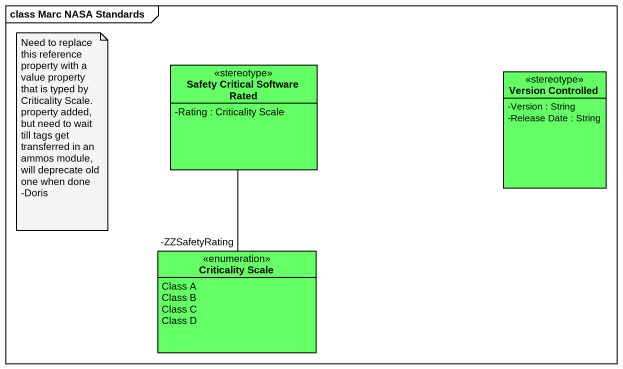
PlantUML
@startuml
mainframe class Marc NASA Standards
hide circle
hide empty members
skinparam classAttributeIconSize 0
class "Safety Critical Software Rated" as Safety_Critical_Software <<stereotype>> #64FF64 {
  -Rating : Criticality Scale
}
class "Version Controlled" as Version_Controlled <<stereotype>> #64FF64 {
  -Version : String
  -Release Date : String
}
enum "Criticality Scale" as Criticality_Scale #64FF64 {
  Class A
  Class B
  Class C
  Class D
}
Safety_Critical_Software -- "-ZZSafetyRating" Criticality_Scale
note as N1
  Need to replace this reference property with a value property that is typed by Criticality Scale.
  property added, but need to wait till tags get transferred in an ammos module, will deprecate old one when done
  -Doris
end note
@enduml
